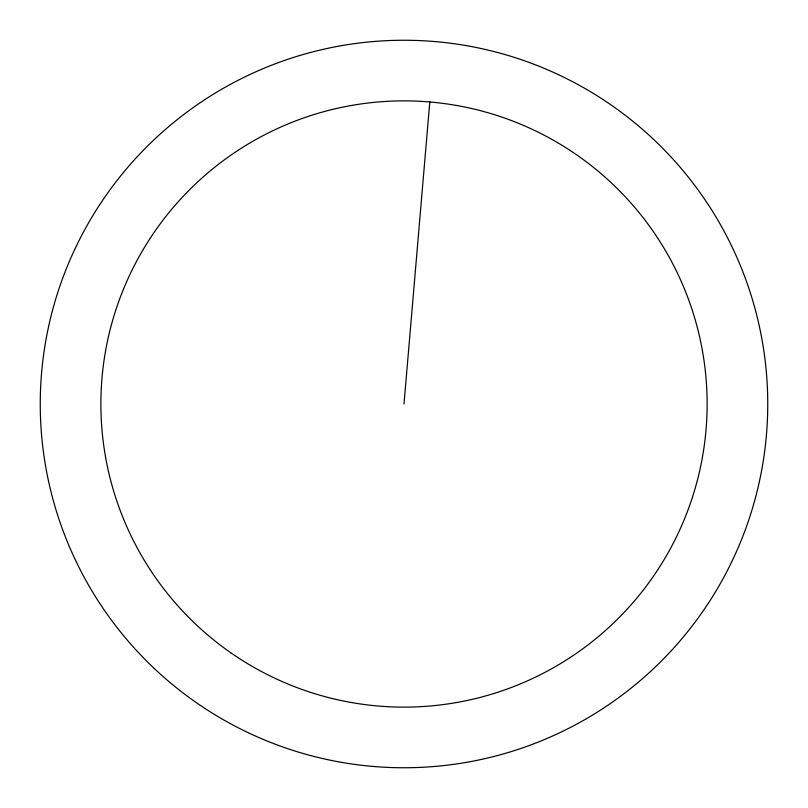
<?xml version="1.0" encoding="UTF-8"?>
<svg xmlns="http://www.w3.org/2000/svg" width="808" height="808" viewBox="0 0 808 808"><rect width="100%" height="100%" fill="white"/><g stroke="black" fill="none" stroke-linecap="round" stroke-linejoin="round"><path stroke-width="1.21" d="M404 404L429.795 101.97M154.318 668.529A363.751 363.751 0 0 0 757.924 487.971A363.751 363.751 0 0 0 299.758 55.51A363.751 363.751 0 0 0 154.318 668.529M230.654 652.662A303.121 303.121 0 0 0 706.03 429.795A303.121 303.121 0 0 0 275.326 129.543A303.121 303.121 0 0 0 230.654 652.662"/></g></svg>
